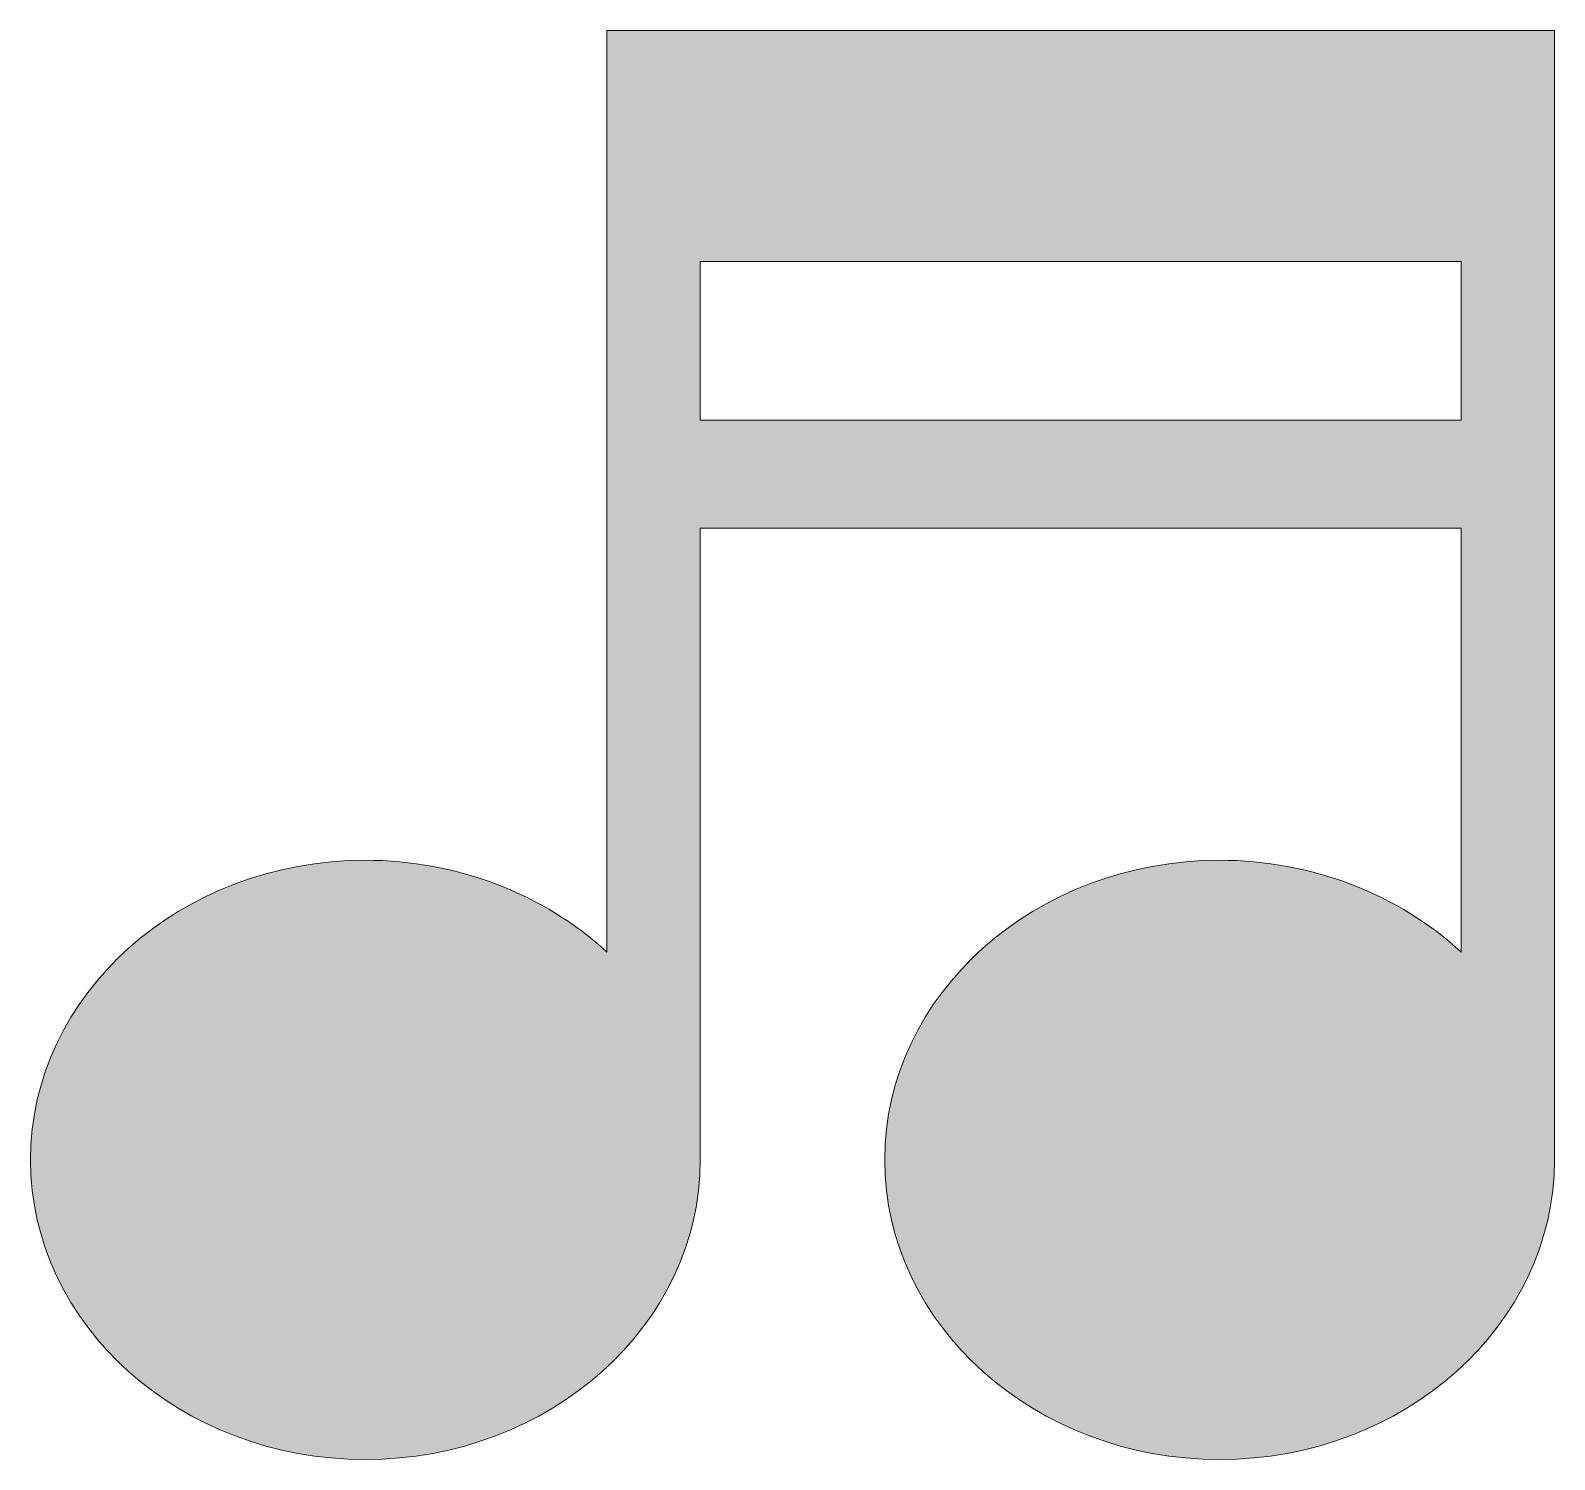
# Model space of a CAD drawing. Header units: inches. Extents: x 0 to 102, y 0 to 95.
import ezdxf

# ---------------------------------------------------------------- set-up
doc = ezdxf.new("R2010")
doc.units = ezdxf.units.IN
doc.header["$MEASUREMENT"] = 0
doc.layers.add('Layer 1', color=7, linetype='Continuous')

msp = doc.modelspace()

# ---------------------------------------------------------------- hatches: boundary and pattern name
at = {"layer": 'Layer 1', "true_color": 0xffffff}
h = msp.add_hatch(color=7, dxfattribs=at)
h.dxf.hatch_style = 2
edge = h.paths.add_edge_path()
edge.add_spline(control_points=[(38.43, 33.81), (34.27, 37.67), (28.45, 39.94), (22.32, 39.94), (10.01, 39.94), (0, 30.98), (0, 19.97), (0, 8.96), (10.01, 0), (22.32, 0), (34.63, 0), (44.65, 8.96), (44.65, 19.97), (44.65, 19.97), (44.65, 62.08), (44.65, 62.08), (44.65, 62.08), (95.38, 62.08), (95.38, 62.08), (95.38, 62.08), (95.38, 33.81), (95.38, 33.81), (91.22, 37.67), (85.4, 39.94), (79.28, 39.94), (66.97, 39.94), (56.95, 30.98), (56.95, 19.97), (56.95, 8.96), (66.97, 0), (79.28, 0), (91.59, 0), (101.6, 8.96), (101.6, 19.97), (101.6, 19.97), (101.6, 95.24), (101.6, 95.24), (101.6, 95.24), (38.43, 95.24), (38.43, 95.24), (38.43, 95.24), (38.43, 33.81), (38.43, 33.81)], knot_values=[0, 0, 0, 0, 1, 1, 1, 2, 2, 2, 3, 3, 3, 4, 4, 4, 5, 5, 5, 6, 6, 6, 7, 7, 7, 8, 8, 8, 9, 9, 9, 10, 10, 10, 11, 11, 11, 12, 12, 12, 13, 13, 13, 14, 14, 14, 14], degree=3, periodic=1)
h.paths.add_polyline_path([(44.65, 79.84), (95.38, 79.84), (95.38, 69.26), (44.65, 69.26)])

# ---------------------------------------------------------------- linework, layer by layer
at = {"layer": 'Layer 1', "lineweight": 0}
msp.add_lwpolyline([(44.65, 79.84), (95.38, 79.84), (95.38, 69.26), (44.65, 69.26), (44.65, 79.84)], dxfattribs=at)
msp.add_open_spline([(38.43, 33.81), (34.27, 37.67), (28.45, 39.94), (22.32, 39.94), (10.01, 39.94), (0, 30.98), (0, 19.97), (0, 8.96), (10.01, 0), (22.32, 0), (34.63, 0), (44.65, 8.96), (44.65, 19.97), (44.65, 19.97), (44.65, 62.08), (44.65, 62.08), (44.65, 62.08), (95.38, 62.08), (95.38, 62.08), (95.38, 62.08), (95.38, 33.81), (95.38, 33.81), (91.22, 37.67), (85.4, 39.94), (79.28, 39.94), (66.97, 39.94), (56.95, 30.98), (56.95, 19.97), (56.95, 8.96), (66.97, 0), (79.28, 0), (91.59, 0), (101.6, 8.96), (101.6, 19.97), (101.6, 19.97), (101.6, 95.24), (101.6, 95.24), (101.6, 95.24), (38.43, 95.24), (38.43, 95.24), (38.43, 95.24), (38.43, 33.81), (38.43, 33.81)], degree=3, knots=[0, 0, 0, 0, 1, 1, 1, 2, 2, 2, 3, 3, 3, 4, 4, 4, 5, 5, 5, 6, 6, 6, 7, 7, 7, 8, 8, 8, 9, 9, 9, 10, 10, 10, 11, 11, 11, 12, 12, 12, 13, 13, 13, 14, 14, 14, 14], dxfattribs=at)

doc.saveas('drawing.dxf')
